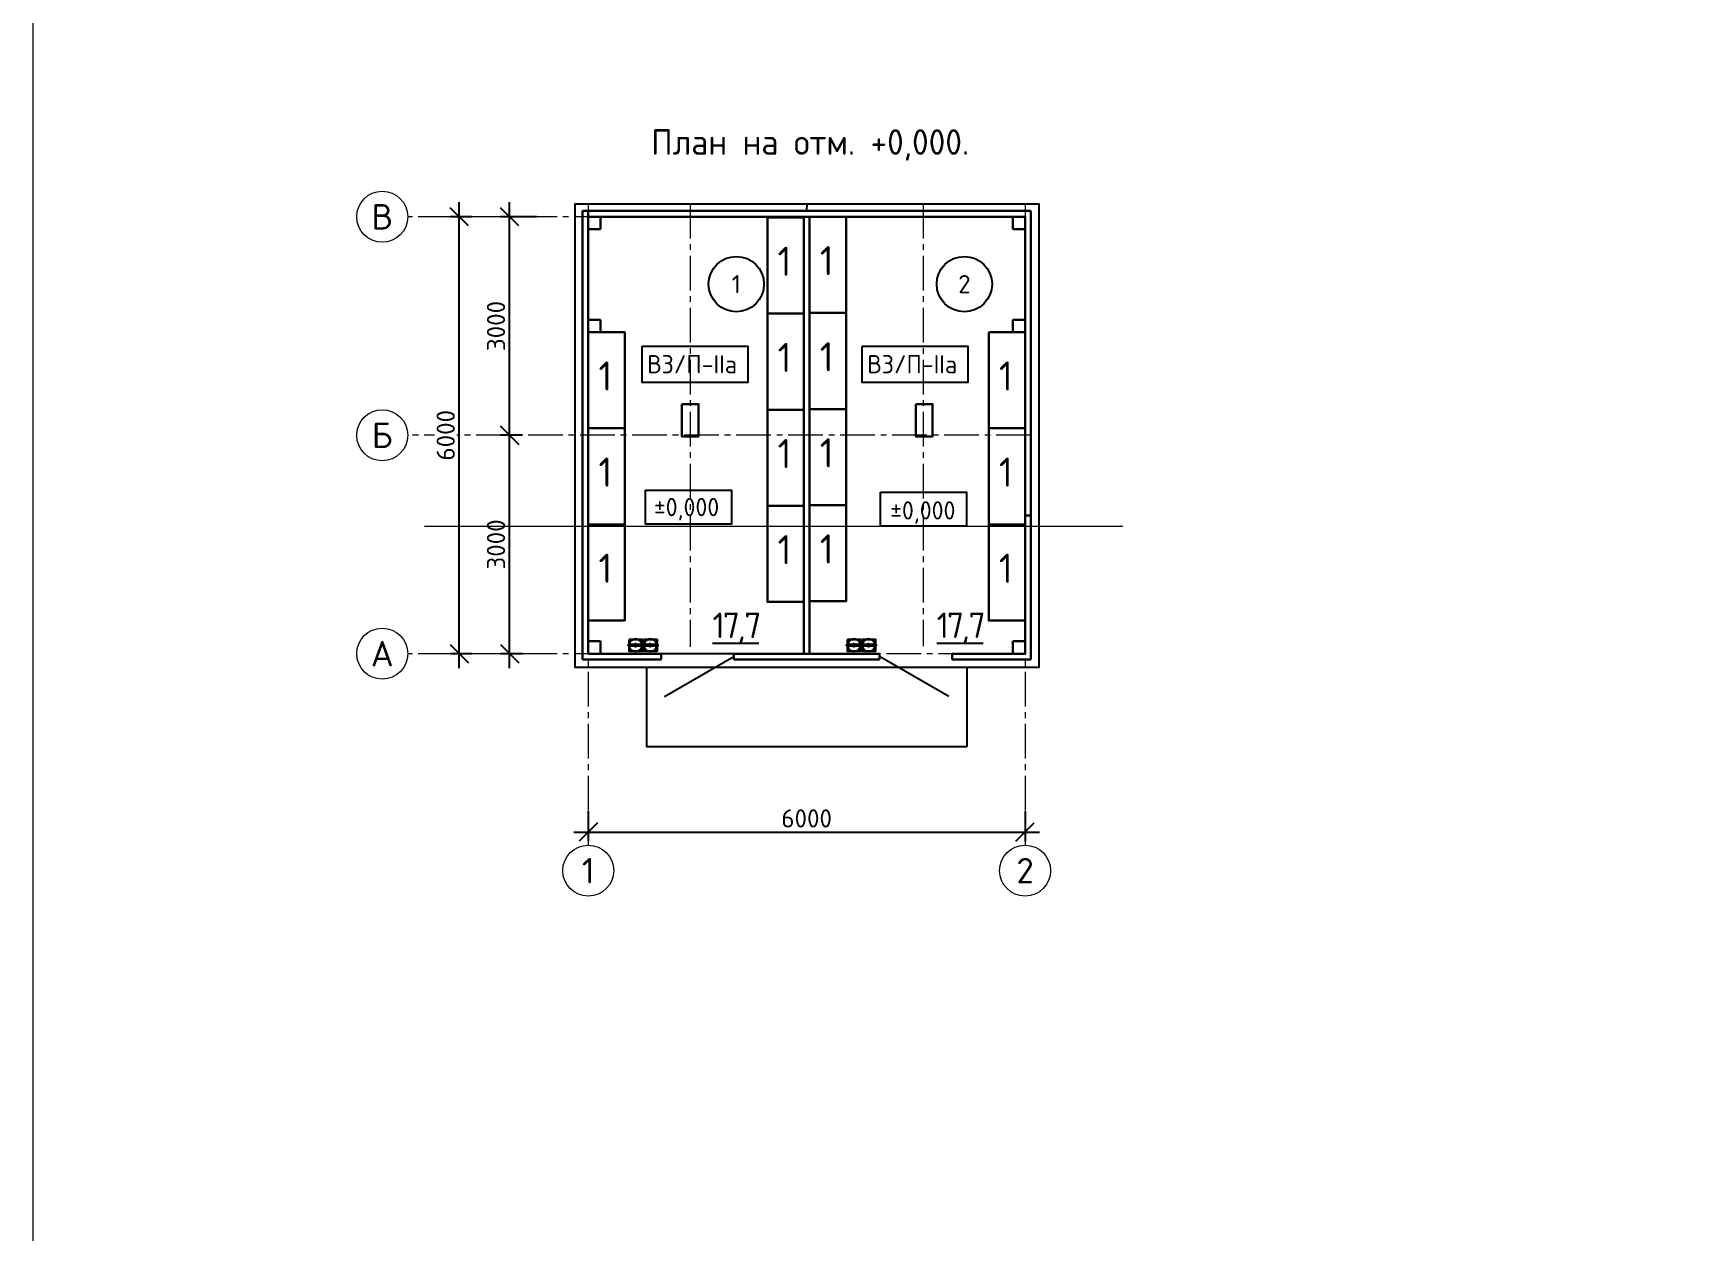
# Model space of a CAD drawing. Header units: millimetres. Extents: x 3795014 to 4300160, y 3869364 to 4016788.
# Drawn here: x 4040424 to 4063284, y 3885809 to 3902253 of the extents above; entities that cross this region are included whole.
import ezdxf
from ezdxf.enums import TextEntityAlignment as Align

# ---------------------------------------------------------------- set-up
doc = ezdxf.new("R2010")
doc.units = ezdxf.units.MM
doc.linetypes.add('осевая2', pattern=[28.575, 19.05, -3.175, 3.175, -3.175])
doc.layers.get('Defpoints').update_dxf_attribs({"color": 3})
for name, color, linetype, lineweight in [('2.1.Планы', 7, 'Continuous', 25), ('выноска', 7, 'Continuous', 18), ('двери', 7, 'Continuous', 25), ('Дополнительная', 7, 'Continuous', 18), ('Констр.', 7, 'Continuous', 30), ('орудование', 7, 'Continuous', 30), ('оси', 7, 'осевая2', 13), ('размеры', 7, 'Continuous', 18), ('текст', 7, 'Continuous', 20)]:
    doc.layers.add(name, color=color, linetype=linetype, lineweight=lineweight)
doc.layers.add('ТХ здание', color=7, linetype='Continuous')
doc.styles.add('GOST-2.304_Type-B', font='GOST Common.ttf')
doc.styles.add('ВНИПИТЕКСТ', font='isocpeui.ttf')
doc.styles.add('ГОСТ 2.304', font='isocpeur.ttf')
doc.dimstyles.new('СПДС$0', dxfattribs={"dimscale": 100, "dimtxt": 2.5, "dimasz": 2.5, "dimexe": 1.25, "dimexo": 0.004, "dimgap": 1, "dimtad": 1, "dimdec": 0, "dimtxsty": 'ВНИПИТЕКСТ', "dimblk": 'OBLIQUE', "dimcen": 0, "dimdle": 1.25, "dimclrd": 256, "dimclre": 256, "dimclrt": 256, "dimadec": 0, "dimazin": 2, "dimtfac": 1, "dimtdec": 0, "dimtmove": 1, "dimatfit": 3, "dimldrblk": 'NONE', "dimfxl": 1, "dimlwd": -1, "dimlwe": -1, "dimarcsym": 0})

# ---------------------------------------------------------------- blocks, each defined once
blk = doc.blocks.new('_Oblique')
at = {"color": 0, "linetype": 'ByBlock', "lineweight": -2}
blk.add_line((-0.5, -0.5), (0.5, 0.5), dxfattribs=at)
blk = doc.blocks.new('*D142')
at = {"layer": 'Defpoints', "color": 0, "lineweight": 20, "transparency": 16777216}
for p in [(4048046, 3891634), (4054046, 3891634), (4054046, 3891284)]:
    blk.add_point(p, dxfattribs=at)
at = {"layer": 'размеры', "color": 0, "lineweight": -2, "transparency": 16777216}
for p, q in [((4048046, 3891572), (4048046, 3891159)), ((4054046, 3891572), (4054046, 3891159)), ((4047846, 3891284), (4054246, 3891284))]:
    blk.add_line(p, q, dxfattribs=at)
at = {"layer": 'размеры', "color": 0, "lineweight": -2, "transparency": 16777216, "xscale": 250, "yscale": 250, "zscale": 250, "rotation": 180}
blk.add_blockref('_Oblique', (4048046, 3891284), dxfattribs=at)
at = {"layer": 'размеры', "color": 0, "lineweight": -2, "transparency": 16777216, "xscale": 250, "yscale": 250, "zscale": 250}
blk.add_blockref('_Oblique', (4054046, 3891284), dxfattribs=at)
at = {"layer": 'размеры', "color": 0, "transparency": 16777216, "insert": (4051046, 3891471), "char_height": 250, "attachment_point": 5, "style": 'ГОСТ 2.304'}
blk.add_mtext('\\A1;6000', dxfattribs=at)
blk = doc.blocks.new('*D143')
at = {"layer": 'Defpoints', "color": 0, "lineweight": 20, "transparency": 16777216}
for p in [(4046966, 3896733), (4047207, 3896733), (4047207, 3893733)]:
    blk.add_point(p, dxfattribs=at)
at = {"layer": 'размеры', "color": 0, "lineweight": -2, "transparency": 16777216}
for p, q in [((4046966, 3893533), (4046966, 3896933)), ((4047145, 3896733), (4046841, 3896733)), ((4047145, 3893733), (4046841, 3893733))]:
    blk.add_line(p, q, dxfattribs=at)
at = {"layer": 'размеры', "color": 0, "lineweight": -2, "transparency": 16777216, "xscale": 250, "yscale": 250, "zscale": 250}
for p, rotation in [((4046966, 3896733), 90), ((4046966, 3893733), 270)]:
    blk.add_blockref('_Oblique', p, dxfattribs=dict(at, rotation=rotation))
at = {"layer": 'размеры', "color": 0, "transparency": 16777216, "insert": (4046779, 3895233), "char_height": 250, "attachment_point": 5, "rotation": 90, "style": 'ГОСТ 2.304'}
blk.add_mtext('\\A1;3000', dxfattribs=at)
blk = doc.blocks.new('*D144')
at = {"layer": 'Defpoints', "color": 0, "lineweight": 20, "transparency": 16777216}
for p in [(4046966, 3899733), (4047399, 3899733), (4047207, 3896733)]:
    blk.add_point(p, dxfattribs=at)
at = {"layer": 'размеры', "color": 0, "lineweight": -2, "transparency": 16777216}
for p, q in [((4046966, 3896533), (4046966, 3899933)), ((4047336, 3899733), (4046841, 3899733)), ((4047145, 3896733), (4046841, 3896733))]:
    blk.add_line(p, q, dxfattribs=at)
at = {"layer": 'размеры', "color": 0, "lineweight": -2, "transparency": 16777216, "xscale": 250, "yscale": 250, "zscale": 250}
for p, rotation in [((4046966, 3899733), 90), ((4046966, 3896733), 270)]:
    blk.add_blockref('_Oblique', p, dxfattribs=dict(at, rotation=rotation))
at = {"layer": 'размеры', "color": 0, "transparency": 16777216, "insert": (4046779, 3898233), "char_height": 250, "attachment_point": 5, "rotation": 90, "style": 'ГОСТ 2.304'}
blk.add_mtext('\\A1;3000', dxfattribs=at)
blk = doc.blocks.new('*D145')
at = {"layer": 'Defpoints', "color": 0, "lineweight": 20, "transparency": 16777216}
for p in [(4046275, 3899733), (4046510, 3899733), (4046510, 3893733)]:
    blk.add_point(p, dxfattribs=at)
at = {"layer": 'размеры', "color": 0, "lineweight": -2, "transparency": 16777216}
for p, q in [((4046275, 3893533), (4046275, 3899933)), ((4046448, 3899733), (4046150, 3899733)), ((4046448, 3893733), (4046150, 3893733))]:
    blk.add_line(p, q, dxfattribs=at)
at = {"layer": 'размеры', "color": 0, "lineweight": -2, "transparency": 16777216, "xscale": 250, "yscale": 250, "zscale": 250}
for p, rotation in [((4046275, 3899733), 90), ((4046275, 3893733), 270)]:
    blk.add_blockref('_Oblique', p, dxfattribs=dict(at, rotation=rotation))
at = {"layer": 'размеры', "color": 0, "transparency": 16777216, "insert": (4046088, 3896733), "char_height": 250, "attachment_point": 5, "rotation": 90, "style": 'ГОСТ 2.304', "bg_fill": 3, "box_fill_scale": 1.1, "bg_fill_color": 9, "bg_fill_true_color": 13158600, "bg_fill_transparency": 0}
blk.add_mtext('\\A1;6000', dxfattribs=at)

msp = doc.modelspace()

# ---------------------------------------------------------------- hatches: boundary and pattern name
at = {"layer": 'орудование', "ltscale": 100}
for points in [[(4048701, 3893839.7), (4048698.6, 3893839.7), (4048696.2, 3893837.3), (4048691.3, 3893839.7), (4048688.9, 3893839.7), (4048686.5, 3893842.1), (4048686.5, 3893844.5), (4048684.1, 3893846.9), (4048684.1, 3893849.3), (4048684.1, 3893851.8), (4048686.5, 3893854.2), (4048686.5, 3893856.6), (4048688.9, 3893859), (4048691.3, 3893859), (4048696.2, 3893861.4), (4048698.6, 3893859), (4048701, 3893859), (4048703.4, 3893856.6), (4048703.4, 3893854.2), (4048705.8, 3893854.2), (4048705.8, 3893851.8), (4048705.8, 3893849.3), (4048705.8, 3893846.9), (4048705.8, 3893844.5), (4048703.4, 3893842.1)], [(4048903.6, 3893839.7), (4048901.2, 3893839.7), (4048898.8, 3893837.3), (4048894, 3893839.7), (4048891.6, 3893839.7), (4048889.2, 3893842.1), (4048889.2, 3893844.5), (4048886.8, 3893846.9), (4048886.8, 3893849.3), (4048886.8, 3893851.8), (4048889.2, 3893854.2), (4048889.2, 3893856.6), (4048891.6, 3893859), (4048894, 3893859), (4048898.8, 3893861.4), (4048901.2, 3893859), (4048903.6, 3893859), (4048906, 3893856.6), (4048906, 3893854.2), (4048908.5, 3893854.2), (4048908.5, 3893851.8), (4048908.5, 3893849.3), (4048908.5, 3893846.9), (4048908.5, 3893844.5), (4048906, 3893842.1)], [(4051701, 3893839.7), (4051698.6, 3893839.7), (4051696.2, 3893837.3), (4051691.4, 3893839.7), (4051689, 3893839.7), (4051686.6, 3893842.1), (4051686.6, 3893844.5), (4051684.2, 3893846.9), (4051684.2, 3893849.3), (4051684.2, 3893851.8), (4051686.6, 3893854.2), (4051686.6, 3893856.6), (4051689, 3893859), (4051691.4, 3893859), (4051696.2, 3893861.4), (4051698.6, 3893859), (4051701, 3893859), (4051703.5, 3893856.6), (4051703.5, 3893854.2), (4051705.9, 3893854.2), (4051705.9, 3893851.8), (4051705.9, 3893849.3), (4051705.9, 3893846.9), (4051705.9, 3893844.5), (4051703.5, 3893842.1)], [(4051903.7, 3893839.7), (4051901.3, 3893839.7), (4051898.9, 3893837.3), (4051894.1, 3893839.7), (4051891.6, 3893839.7), (4051889.2, 3893842.1), (4051889.2, 3893844.5), (4051886.8, 3893846.9), (4051886.8, 3893849.3), (4051886.8, 3893851.8), (4051889.2, 3893854.2), (4051889.2, 3893856.6), (4051891.6, 3893859), (4051894.1, 3893859), (4051898.9, 3893861.4), (4051901.3, 3893859), (4051903.7, 3893859), (4051906.1, 3893856.6), (4051906.1, 3893854.2), (4051908.5, 3893854.2), (4051908.5, 3893851.8), (4051908.5, 3893849.3), (4051908.5, 3893846.9), (4051908.5, 3893844.5), (4051906.1, 3893842.1)]]:
    msp.add_hatch(color=256, dxfattribs=at).paths.add_polyline_path(points)

# ---------------------------------------------------------------- linework, layer by layer
at = {"ltscale": 100}
for p, q in [((4048846.4, 3893543.4), (4048846.4, 3892453.6)), ((4053246.4, 3893543.4), (4053246.4, 3892453.6)), ((4053246.4, 3892453.6), (4048846.4, 3892453.6))]:
    msp.add_line(p, q, dxfattribs=at)
at = {"lineweight": 20, "ltscale": 100}
msp.add_lwpolyline([(4040423.5, 3928475.3), (4134421.7, 3928475.3), (4134421.7, 3869364.2), (4040423.5, 3869364.2)], close=True, dxfattribs=at)
at = {"ltscale": 100}
msp.add_lwpolyline([(4053278.4, 3893543.4), (4047866.4, 3893543.4), (4047866.4, 3899913.4), (4054236.4, 3899913.4), (4054236.4, 3893543.4), (4053278.4, 3893543.4)], dxfattribs=at)
for points in [[(4048784.4, 3897957.8), (4050236.5, 3897957.8), (4050236.5, 3897458.8), (4048784.4, 3897458.8)], [(4051807.8, 3897957.8), (4053259.8, 3897957.8), (4053259.8, 3897458.8), (4051807.8, 3897458.8)], [(4048831.9, 3895979.8), (4050013.5, 3895979.8), (4050013.5, 3895512.8), (4048831.9, 3895512.8)], [(4052061.4, 3895949.3), (4053242.9, 3895949.3), (4053242.9, 3895482.3), (4052061.4, 3895482.3)]]:
    msp.add_lwpolyline(points, close=True, dxfattribs=at)
at = {"layer": '2.1.Планы'}
for centre in [(4050079.3, 3898808.4), (4053212.2, 3898808.4)]:
    msp.add_circle(centre, 380, dxfattribs=at)
at = {"layer": 'двери', "ltscale": 100}
for p, q in [((4049095, 3893143.4), (4050046.4, 3893693.4)), ((4052997.8, 3893143.4), (4052046.4, 3893693.4))]:
    msp.add_line(p, q, dxfattribs=at)
at = {"layer": 'Дополнительная', "ltscale": 100}
for centre in [(4045216.4, 3899733.4), (4045216.4, 3896733.4), (4045216.4, 3893733.4), (4048046.4, 3890753.6), (4054046.4, 3890753.6)]:
    msp.add_circle(centre, 350, dxfattribs=at)
at = {"layer": 'Констр.', "ltscale": 200}
for p, q in [((4047966.4, 3899813.4), (4047966.4, 3893653.4)), ((4047966.4, 3899813.4), (4047966.4, 3893653.4)), ((4047966.4, 3899813.4), (4054126.4, 3899813.4)), ((4048046.4, 3899733.4), (4054046.4, 3899733.4)), ((4048046.4, 3893733.4), (4048046.4, 3899733.4)), ((4051006.4, 3899733.4), (4051006.4, 3893733.4)), ((4051006.4, 3899733.4), (4051006.4, 3893733.4)), ((4051086.4, 3899733.4), (4051086.4, 3893733.4)), ((4053876.4, 3899733.4), (4054046.4, 3899733.4)), ((4054046.4, 3899733.4), (4054046.4, 3899563.4)), ((4054046.4, 3899733.4), (4054046.4, 3893733.4)), ((4054046.4, 3899733.4), (4054046.4, 3893733.4)), ((4054126.4, 3899813.4), (4054126.4, 3893653.4)), ((4048046.4, 3893733.4), (4049046.4, 3893733.4)), ((4049046.4, 3893733.4), (4048046.4, 3893733.4)), ((4049046.4, 3893733.4), (4049046.4, 3893653.4)), ((4050046.4, 3893733.4), (4052046.4, 3893733.4)), ((4052046.4, 3893733.4), (4050046.4, 3893733.4)), ((4050046.4, 3893733.4), (4050046.4, 3893653.4)), ((4052046.4, 3893733.4), (4052046.4, 3893653.4)), ((4053046.4, 3893733.4), (4054046.4, 3893733.4)), ((4053046.4, 3893733.4), (4053046.4, 3893653.4)), ((4054046.4, 3893733.4), (4053046.4, 3893733.4)), ((4047966.4, 3893653.4), (4049046.4, 3893653.4)), ((4050046.4, 3893653.4), (4052046.4, 3893653.4)), ((4053046.4, 3893653.4), (4054126.4, 3893653.4))]:
    msp.add_line(p, q, dxfattribs=at)
at = {"layer": 'Констр.', "ltscale": 100}
for p, q in [((4048046.4, 3893733.4), (4048046.4, 3899813.4)), ((4054046.4, 3899733.4), (4053876.4, 3899733.4)), ((4053876.4, 3899733.4), (4054046.4, 3899733.4)), ((4054046.4, 3899733.4), (4054046.4, 3899563.4)), ((4054046.4, 3899733.4), (4054046.4, 3899563.4)), ((4054046.4, 3899733.4), (4054046.4, 3899563.4)), ((4054046.4, 3895631.7), (4054126.4, 3895631.7)), ((4049046.4, 3893733.4), (4048046.4, 3893733.4)), ((4049046.4, 3893733.4), (4048046.4, 3893733.4)), ((4052046.4, 3893733.4), (4050046.4, 3893733.4)), ((4052046.4, 3893733.4), (4050046.4, 3893733.4)), ((4054046.4, 3893733.4), (4053046.4, 3893733.4)), ((4054046.4, 3893733.4), (4053046.4, 3893733.4))]:
    msp.add_line(p, q, dxfattribs=at)
at = {"layer": 'Констр.', "ltscale": 10}
for p, q in [((4048046.4, 3899733.4), (4048216.4, 3899733.4)), ((4048046.4, 3899563.4), (4048046.4, 3899733.4)), ((4048216.4, 3899733.4), (4048216.4, 3899563.4)), ((4054046.4, 3899733.4), (4053876.4, 3899733.4)), ((4053876.4, 3899733.4), (4053876.4, 3899563.4)), ((4054046.4, 3899563.4), (4054046.4, 3899733.4)), ((4048216.4, 3899563.4), (4048046.4, 3899563.4)), ((4053876.4, 3899563.4), (4054046.4, 3899563.4)), ((4048216.4, 3898318.4), (4048046.4, 3898318.4)), ((4048046.4, 3898318.4), (4048046.4, 3898148.4)), ((4048216.4, 3898148.4), (4048216.4, 3898318.4)), ((4054046.4, 3898318.4), (4053876.4, 3898318.4)), ((4053876.4, 3898318.4), (4053876.4, 3898148.4)), ((4054046.4, 3898148.4), (4054046.4, 3898318.4)), ((4048046.4, 3898148.4), (4048216.4, 3898148.4)), ((4053876.4, 3898148.4), (4054046.4, 3898148.4)), ((4048216.4, 3893903.4), (4048046.4, 3893903.4)), ((4048046.4, 3893903.4), (4048046.4, 3893733.4)), ((4048046.4, 3893733.4), (4048216.4, 3893733.4)), ((4048216.4, 3893733.4), (4048216.4, 3893903.4)), ((4054046.4, 3893903.4), (4053876.4, 3893903.4)), ((4053876.4, 3893903.4), (4053876.4, 3893733.4)), ((4053876.4, 3893733.4), (4054046.4, 3893733.4)), ((4054046.4, 3893733.4), (4054046.4, 3893903.4))]:
    msp.add_line(p, q, dxfattribs=at)
at = {"layer": 'орудование', "ltscale": 100}
for points in [[(4050506.4, 3899723.4), (4051006.4, 3899723.4), (4051006.4, 3898403.4), (4050506.4, 3898403.4)], [(4051086.4, 3899733.4), (4051586.4, 3899733.4), (4051586.4, 3898413.4), (4051086.4, 3898413.4)], [(4050506.4, 3898403.4), (4051006.4, 3898403.4), (4051006.4, 3897083.4), (4050506.4, 3897083.4)], [(4051086.4, 3898413.4), (4051586.4, 3898413.4), (4051586.4, 3897093.4), (4051086.4, 3897093.4)], [(4048046.4, 3898148.4), (4048546.4, 3898148.4), (4048546.4, 3896828.4), (4048046.4, 3896828.4)], [(4053546.4, 3898148.4), (4054046.4, 3898148.4), (4054046.4, 3896828.4), (4053546.4, 3896828.4)], [(4049330.6, 3897162.1), (4049561.8, 3897162.1), (4049561.8, 3896716.6), (4049330.6, 3896716.6)], [(4052543.9, 3897162.1), (4052775, 3897162.1), (4052775, 3896716.6), (4052543.9, 3896716.6)], [(4050506.4, 3897083.4), (4051006.4, 3897083.4), (4051006.4, 3895763.4), (4050506.4, 3895763.4)], [(4051086.4, 3897093.4), (4051586.4, 3897093.4), (4051586.4, 3895773.4), (4051086.4, 3895773.4)], [(4048046.4, 3896828.4), (4048546.4, 3896828.4), (4048546.4, 3895508.4), (4048046.4, 3895508.4)], [(4053546.4, 3896828.4), (4054046.4, 3896828.4), (4054046.4, 3895508.4), (4053546.4, 3895508.4)], [(4050506.4, 3895763.4), (4051006.4, 3895763.4), (4051006.4, 3894443.4), (4050506.4, 3894443.4)], [(4051086.4, 3895773.4), (4051586.4, 3895773.4), (4051586.4, 3894453.4), (4051086.4, 3894453.4)], [(4048046.4, 3895508.4), (4048546.4, 3895508.4), (4048546.4, 3894188.4), (4048046.4, 3894188.4)], [(4053546.4, 3895508.4), (4054046.4, 3895508.4), (4054046.4, 3894188.4), (4053546.4, 3894188.4)], [(4048606.3, 3893929.1), (4048789.6, 3893929.1), (4048789.6, 3893766.5), (4048606.3, 3893766.5)], [(4048808.9, 3893929.1), (4048992.2, 3893929.1), (4048992.2, 3893766.5), (4048808.9, 3893766.5)], [(4051606.3, 3893929.1), (4051789.6, 3893929.1), (4051789.6, 3893766.5), (4051606.3, 3893766.5)], [(4051809, 3893929.1), (4051992.3, 3893929.1), (4051992.3, 3893766.5), (4051809, 3893766.5)]]:
    msp.add_lwpolyline(points, close=True, dxfattribs=at)
for points in [[(4048592.5, 3893854.2), (4048594.9, 3893856.6)], [(4048592.5, 3893851.8), (4048592.5, 3893854.2)], [(4048592.5, 3893849.3), (4048592.5, 3893851.8)], [(4048592.5, 3893846.9), (4048592.5, 3893849.3)], [(4048592.5, 3893844.5), (4048592.5, 3893846.9)], [(4048594.9, 3893842.1), (4048592.5, 3893844.5)], [(4048594.9, 3893856.6), (4048597.3, 3893856.6)], [(4048597.3, 3893842.1), (4048594.9, 3893842.1)], [(4048597.3, 3893856.6), (4048599.7, 3893859)], [(4048599.7, 3893839.7), (4048597.3, 3893842.1)], [(4048599.7, 3893859), (4048602.1, 3893859)], [(4048602.1, 3893839.7), (4048599.7, 3893839.7)], [(4048602.1, 3893859), (4048604.5, 3893859)], [(4048602.1, 3893859), (4048602.1, 3893859)], [(4048602.1, 3893859), (4048602.1, 3893859)], [(4048602.1, 3893839.7), (4048604.5, 3893839.7)], [(4048602.1, 3893839.7), (4048602.1, 3893839.7)], [(4048602.1, 3893839.7), (4048602.1, 3893839.7)], [(4048604.5, 3893859), (4048607, 3893859)], [(4048604.5, 3893839.7), (4048607, 3893839.7)], [(4048607, 3893859), (4048609.4, 3893859)], [(4048607, 3893839.7), (4048609.4, 3893839.7)], [(4048609.4, 3893859), (4048611.8, 3893859)], [(4048609.4, 3893839.7), (4048611.8, 3893839.7)], [(4048611.8, 3893859), (4048616.6, 3893859)], [(4048611.8, 3893839.7), (4048616.6, 3893839.7)], [(4048616.6, 3893859), (4048621.4, 3893859)], [(4048616.6, 3893839.7), (4048621.4, 3893839.7)], [(4048679.3, 3893859), (4048621.4, 3893859)], [(4048621.4, 3893839.7), (4048679.3, 3893839.7)], [(4048679.3, 3893859), (4048686.5, 3893866.2), (4048696.2, 3893868.6), (4048703.4, 3893866.2), (4048710.6, 3893859)], [(4048681.7, 3893861.4), (4048679.3, 3893859)], [(4048710.6, 3893839.7), (4048703.4, 3893832.5), (4048696.2, 3893830.1), (4048686.5, 3893832.5), (4048679.3, 3893839.7)], [(4048679.3, 3893839.7), (4048681.7, 3893837.3)], [(4048686.5, 3893866.2), (4048681.7, 3893861.4)], [(4048681.7, 3893837.3), (4048686.5, 3893832.5)], [(4048684.1, 3893851.8), (4048686.5, 3893854.2)], [(4048686.5, 3893854.2), (4048684.1, 3893851.8)], [(4048684.1, 3893849.3), (4048684.1, 3893851.8)], [(4048684.1, 3893851.8), (4048684.1, 3893849.3)], [(4048684.1, 3893846.9), (4048684.1, 3893849.3)], [(4048684.1, 3893849.3), (4048684.1, 3893846.9)], [(4048686.5, 3893844.5), (4048684.1, 3893846.9)], [(4048684.1, 3893846.9), (4048686.5, 3893844.5)], [(4048691.3, 3893866.2), (4048686.5, 3893866.2)], [(4048686.5, 3893856.6), (4048688.9, 3893859)], [(4048688.9, 3893859), (4048686.5, 3893856.6)], [(4048686.5, 3893854.2), (4048686.5, 3893856.6)], [(4048686.5, 3893854.2), (4048686.5, 3893856.6)], [(4048686.5, 3893854.2), (4048686.5, 3893854.2)], [(4048686.5, 3893854.2), (4048686.5, 3893854.2)], [(4048686.5, 3893842.1), (4048686.5, 3893844.5)], [(4048686.5, 3893844.5), (4048686.5, 3893842.1)], [(4048688.9, 3893839.7), (4048686.5, 3893842.1)], [(4048686.5, 3893842.1), (4048688.9, 3893839.7)], [(4048688.9, 3893859), (4048691.3, 3893859)], [(4048691.3, 3893859), (4048688.9, 3893859)], [(4048691.3, 3893839.7), (4048688.9, 3893839.7)], [(4048688.9, 3893839.7), (4048691.3, 3893839.7)], [(4048696.2, 3893868.6), (4048691.3, 3893866.2)], [(4048691.3, 3893859), (4048696.2, 3893861.4)], [(4048696.2, 3893861.4), (4048691.3, 3893859)], [(4048691.3, 3893859), (4048691.3, 3893859)], [(4048691.3, 3893859), (4048691.3, 3893859)], [(4048696.2, 3893837.3), (4048691.3, 3893839.7)], [(4048691.3, 3893839.7), (4048696.2, 3893837.3)], [(4048701, 3893866.2), (4048696.2, 3893868.6)], [(4048696.2, 3893861.4), (4048698.6, 3893859)], [(4048698.6, 3893859), (4048696.2, 3893861.4)], [(4048698.6, 3893839.7), (4048696.2, 3893837.3)], [(4048696.2, 3893837.3), (4048698.6, 3893839.7)], [(4048698.6, 3893859), (4048701, 3893859)], [(4048701, 3893859), (4048698.6, 3893859)], [(4048701, 3893839.7), (4048698.6, 3893839.7)], [(4048698.6, 3893839.7), (4048701, 3893839.7)], [(4048703.4, 3893866.2), (4048701, 3893866.2)], [(4048701, 3893859), (4048701, 3893859)], [(4048701, 3893859), (4048703.4, 3893856.6)], [(4048701, 3893859), (4048701, 3893859)], [(4048703.4, 3893856.6), (4048701, 3893859)], [(4048703.4, 3893842.1), (4048701, 3893839.7)], [(4048701, 3893839.7), (4048703.4, 3893842.1)], [(4048708.2, 3893861.4), (4048703.4, 3893866.2)], [(4048703.4, 3893856.6), (4048703.4, 3893854.2)], [(4048703.4, 3893854.2), (4048703.4, 3893856.6)], [(4048703.4, 3893854.2), (4048705.8, 3893854.2)], [(4048703.4, 3893854.2), (4048705.8, 3893854.2)], [(4048705.8, 3893844.5), (4048703.4, 3893842.1)], [(4048703.4, 3893842.1), (4048705.8, 3893844.5)], [(4048703.4, 3893832.5), (4048708.2, 3893837.3)], [(4048705.8, 3893854.2), (4048705.8, 3893851.8)], [(4048705.8, 3893851.8), (4048705.8, 3893854.2)], [(4048705.8, 3893851.8), (4048705.8, 3893849.3)], [(4048705.8, 3893849.3), (4048705.8, 3893851.8)], [(4048705.8, 3893849.3), (4048705.8, 3893846.9)], [(4048705.8, 3893846.9), (4048705.8, 3893849.3)], [(4048705.8, 3893846.9), (4048705.8, 3893844.5)], [(4048705.8, 3893844.5), (4048705.8, 3893846.9)], [(4048710.6, 3893859), (4048708.2, 3893861.4)], [(4048708.2, 3893837.3), (4048710.6, 3893839.7)], [(4048768.5, 3893861.4), (4048710.6, 3893859)], [(4048713, 3893854.2), (4048710.6, 3893859)], [(4048710.6, 3893839.7), (4048713, 3893844.5)], [(4048710.6, 3893839.7), (4048768.5, 3893837.3)], [(4048713, 3893849.3), (4048713, 3893854.2)], [(4048713, 3893844.5), (4048713, 3893849.3)], [(4048768.5, 3893861.4), (4048783, 3893861.4)], [(4048785.4, 3893837.3), (4048768.5, 3893837.3)], [(4048783, 3893861.4), (4048795, 3893861.4)], [(4048797.4, 3893837.3), (4048785.4, 3893837.3)], [(4048795, 3893861.4), (4048797.4, 3893861.4)], [(4048795.1, 3893854.2), (4048797.6, 3893856.6)], [(4048795.1, 3893851.8), (4048795.1, 3893854.2)], [(4048795.1, 3893849.3), (4048795.1, 3893851.8)], [(4048795.1, 3893846.9), (4048795.1, 3893849.3)], [(4048795.1, 3893844.5), (4048795.1, 3893846.9)], [(4048797.6, 3893842.1), (4048795.1, 3893844.5)], [(4048797.4, 3893837.3), (4048797.4, 3893861.4)], [(4048797.6, 3893856.6), (4048800, 3893856.6)], [(4048800, 3893842.1), (4048797.6, 3893842.1)], [(4048800, 3893856.6), (4048802.4, 3893859)], [(4048802.4, 3893839.7), (4048800, 3893842.1)], [(4048802.4, 3893859), (4048804.8, 3893859)], [(4048804.8, 3893839.7), (4048802.4, 3893839.7)], [(4048804.8, 3893859), (4048807.2, 3893859)], [(4048804.8, 3893859), (4048804.8, 3893859)], [(4048804.8, 3893859), (4048804.8, 3893859)], [(4048804.8, 3893839.7), (4048807.2, 3893839.7)], [(4048804.8, 3893839.7), (4048804.8, 3893839.7)], [(4048804.8, 3893839.7), (4048804.8, 3893839.7)], [(4048807.2, 3893859), (4048809.6, 3893859)], [(4048807.2, 3893839.7), (4048809.6, 3893839.7)], [(4048809.6, 3893859), (4048812, 3893859)], [(4048809.6, 3893839.7), (4048812, 3893839.7)], [(4048812, 3893859), (4048814.4, 3893859)], [(4048812, 3893839.7), (4048814.4, 3893839.7)], [(4048814.4, 3893859), (4048819.3, 3893859)], [(4048814.4, 3893839.7), (4048819.3, 3893839.7)], [(4048881.9, 3893859), (4048824.1, 3893859)], [(4048824.1, 3893839.7), (4048881.9, 3893839.7)], [(4048881.9, 3893859), (4048889.2, 3893866.2), (4048898.8, 3893868.6), (4048906, 3893866.2), (4048913.3, 3893859)], [(4048884.4, 3893861.4), (4048881.9, 3893859)], [(4048913.3, 3893839.7), (4048906, 3893832.5), (4048898.8, 3893830.1), (4048889.2, 3893832.5), (4048881.9, 3893839.7)], [(4048881.9, 3893839.7), (4048884.4, 3893837.3)], [(4048889.2, 3893866.2), (4048884.4, 3893861.4)], [(4048884.4, 3893837.3), (4048889.2, 3893832.5)], [(4048886.8, 3893851.8), (4048889.2, 3893854.2)], [(4048889.2, 3893854.2), (4048886.8, 3893851.8)], [(4048886.8, 3893849.3), (4048886.8, 3893851.8)], [(4048886.8, 3893851.8), (4048886.8, 3893849.3)], [(4048886.8, 3893846.9), (4048886.8, 3893849.3)], [(4048886.8, 3893849.3), (4048886.8, 3893846.9)], [(4048889.2, 3893844.5), (4048886.8, 3893846.9)], [(4048886.8, 3893846.9), (4048889.2, 3893844.5)], [(4048894, 3893866.2), (4048889.2, 3893866.2)], [(4048889.2, 3893856.6), (4048891.6, 3893859)], [(4048891.6, 3893859), (4048889.2, 3893856.6)], [(4048889.2, 3893854.2), (4048889.2, 3893856.6)], [(4048889.2, 3893854.2), (4048889.2, 3893856.6)], [(4048889.2, 3893854.2), (4048889.2, 3893854.2)], [(4048889.2, 3893854.2), (4048889.2, 3893854.2)], [(4048889.2, 3893842.1), (4048889.2, 3893844.5)], [(4048889.2, 3893844.5), (4048889.2, 3893842.1)], [(4048891.6, 3893839.7), (4048889.2, 3893842.1)], [(4048889.2, 3893842.1), (4048891.6, 3893839.7)], [(4048889.2, 3893832.5), (4048894, 3893832.5)], [(4048891.6, 3893859), (4048894, 3893859)], [(4048894, 3893859), (4048891.6, 3893859)], [(4048894, 3893839.7), (4048891.6, 3893839.7)], [(4048891.6, 3893839.7), (4048894, 3893839.7)], [(4048898.8, 3893868.6), (4048894, 3893866.2)], [(4048894, 3893859), (4048898.8, 3893861.4)], [(4048898.8, 3893861.4), (4048894, 3893859)], [(4048894, 3893859), (4048894, 3893859)], [(4048894, 3893859), (4048894, 3893859)], [(4048898.8, 3893837.3), (4048894, 3893839.7)], [(4048894, 3893839.7), (4048898.8, 3893837.3)], [(4048894, 3893832.5), (4048898.8, 3893830.1)], [(4048903.6, 3893866.2), (4048898.8, 3893868.6)], [(4048898.8, 3893861.4), (4048901.2, 3893859)], [(4048901.2, 3893859), (4048898.8, 3893861.4)], [(4048901.2, 3893839.7), (4048898.8, 3893837.3)], [(4048898.8, 3893837.3), (4048901.2, 3893839.7)], [(4048898.8, 3893830.1), (4048903.6, 3893832.5)], [(4048901.2, 3893859), (4048903.6, 3893859)], [(4048903.6, 3893859), (4048901.2, 3893859)], [(4048903.6, 3893839.7), (4048901.2, 3893839.7)], [(4048901.2, 3893839.7), (4048903.6, 3893839.7)], [(4048906, 3893866.2), (4048903.6, 3893866.2)], [(4048903.6, 3893859), (4048903.6, 3893859)], [(4048903.6, 3893859), (4048906, 3893856.6)], [(4048903.6, 3893859), (4048903.6, 3893859)], [(4048906, 3893856.6), (4048903.6, 3893859)], [(4048906, 3893842.1), (4048903.6, 3893839.7)], [(4048903.6, 3893839.7), (4048906, 3893842.1)], [(4048903.6, 3893832.5), (4048906, 3893832.5)], [(4048910.9, 3893861.4), (4048906, 3893866.2)], [(4048906, 3893856.6), (4048906, 3893854.2)], [(4048906, 3893854.2), (4048906, 3893856.6)], [(4048906, 3893854.2), (4048908.5, 3893854.2)], [(4048906, 3893854.2), (4048908.5, 3893854.2)], [(4048908.5, 3893844.5), (4048906, 3893842.1)], [(4048906, 3893842.1), (4048908.5, 3893844.5)], [(4048906, 3893832.5), (4048910.9, 3893837.3)], [(4048908.5, 3893854.2), (4048908.5, 3893851.8)], [(4048908.5, 3893851.8), (4048908.5, 3893854.2)], [(4048908.5, 3893851.8), (4048908.5, 3893849.3)], [(4048908.5, 3893849.3), (4048908.5, 3893851.8)], [(4048908.5, 3893849.3), (4048908.5, 3893846.9)], [(4048908.5, 3893846.9), (4048908.5, 3893849.3)], [(4048908.5, 3893846.9), (4048908.5, 3893844.5)], [(4048908.5, 3893844.5), (4048908.5, 3893846.9)], [(4048913.3, 3893859), (4048910.9, 3893861.4)], [(4048910.9, 3893837.3), (4048913.3, 3893839.7)], [(4048971.1, 3893861.4), (4048913.3, 3893859)], [(4048915.7, 3893854.2), (4048913.3, 3893859)], [(4048913.3, 3893839.7), (4048915.7, 3893844.5)], [(4048913.3, 3893839.7), (4048971.1, 3893837.3)], [(4048915.7, 3893849.3), (4048915.7, 3893854.2)], [(4048915.7, 3893844.5), (4048915.7, 3893849.3)], [(4048971.1, 3893861.4), (4048985.6, 3893861.4)], [(4048988, 3893837.3), (4048971.1, 3893837.3)], [(4048985.6, 3893861.4), (4048997.7, 3893861.4)], [(4049000.1, 3893837.3), (4048988, 3893837.3)], [(4048997.7, 3893861.4), (4049000.1, 3893861.4)], [(4049000.1, 3893837.3), (4049000.1, 3893861.4)], [(4051592.6, 3893854.2), (4051595, 3893856.6)], [(4051592.6, 3893851.8), (4051592.6, 3893854.2)], [(4051592.6, 3893849.3), (4051592.6, 3893851.8)], [(4051592.6, 3893846.9), (4051592.6, 3893849.3)], [(4051592.6, 3893844.5), (4051592.6, 3893846.9)], [(4051595, 3893842.1), (4051592.6, 3893844.5)], [(4051595, 3893856.6), (4051597.4, 3893856.6)], [(4051597.4, 3893842.1), (4051595, 3893842.1)], [(4051597.4, 3893856.6), (4051599.8, 3893859)], [(4051599.8, 3893839.7), (4051597.4, 3893842.1)], [(4051599.8, 3893859), (4051602.2, 3893859)], [(4051602.2, 3893839.7), (4051599.8, 3893839.7)], [(4051602.2, 3893859), (4051604.6, 3893859)], [(4051602.2, 3893859), (4051602.2, 3893859)], [(4051602.2, 3893859), (4051602.2, 3893859)], [(4051602.2, 3893839.7), (4051604.6, 3893839.7)], [(4051602.2, 3893839.7), (4051602.2, 3893839.7)], [(4051602.2, 3893839.7), (4051602.2, 3893839.7)], [(4051604.6, 3893859), (4051607, 3893859)], [(4051604.6, 3893839.7), (4051607, 3893839.7)], [(4051607, 3893859), (4051609.4, 3893859)], [(4051607, 3893839.7), (4051609.4, 3893839.7)], [(4051609.4, 3893859), (4051611.8, 3893859)], [(4051609.4, 3893839.7), (4051611.8, 3893839.7)], [(4051611.8, 3893859), (4051616.7, 3893859)], [(4051611.8, 3893839.7), (4051616.7, 3893839.7)], [(4051616.7, 3893859), (4051621.5, 3893859)], [(4051616.7, 3893839.7), (4051621.5, 3893839.7)], [(4051679.3, 3893859), (4051621.5, 3893859)], [(4051621.5, 3893839.7), (4051679.3, 3893839.7)], [(4051679.3, 3893859), (4051686.6, 3893866.2), (4051696.2, 3893868.6), (4051703.5, 3893866.2), (4051710.7, 3893859)], [(4051681.8, 3893861.4), (4051679.3, 3893859)], [(4051710.7, 3893839.7), (4051703.5, 3893832.5), (4051696.2, 3893830.1), (4051686.6, 3893832.5), (4051679.3, 3893839.7)], [(4051679.3, 3893839.7), (4051681.8, 3893837.3)], [(4051686.6, 3893866.2), (4051681.8, 3893861.4)], [(4051681.8, 3893837.3), (4051686.6, 3893832.5)], [(4051684.2, 3893851.8), (4051686.6, 3893854.2)], [(4051686.6, 3893854.2), (4051684.2, 3893851.8)], [(4051684.2, 3893849.3), (4051684.2, 3893851.8)], [(4051684.2, 3893851.8), (4051684.2, 3893849.3)], [(4051684.2, 3893846.9), (4051684.2, 3893849.3)], [(4051684.2, 3893849.3), (4051684.2, 3893846.9)], [(4051686.6, 3893844.5), (4051684.2, 3893846.9)], [(4051684.2, 3893846.9), (4051686.6, 3893844.5)], [(4051691.4, 3893866.2), (4051686.6, 3893866.2)], [(4051686.6, 3893856.6), (4051689, 3893859)], [(4051689, 3893859), (4051686.6, 3893856.6)], [(4051686.6, 3893854.2), (4051686.6, 3893856.6)], [(4051686.6, 3893854.2), (4051686.6, 3893856.6)], [(4051686.6, 3893854.2), (4051686.6, 3893854.2)], [(4051686.6, 3893854.2), (4051686.6, 3893854.2)], [(4051686.6, 3893842.1), (4051686.6, 3893844.5)], [(4051686.6, 3893844.5), (4051686.6, 3893842.1)], [(4051689, 3893839.7), (4051686.6, 3893842.1)], [(4051686.6, 3893842.1), (4051689, 3893839.7)], [(4051689, 3893859), (4051691.4, 3893859)], [(4051691.4, 3893859), (4051689, 3893859)], [(4051691.4, 3893839.7), (4051689, 3893839.7)], [(4051689, 3893839.7), (4051691.4, 3893839.7)], [(4051696.2, 3893868.6), (4051691.4, 3893866.2)], [(4051691.4, 3893859), (4051696.2, 3893861.4)], [(4051696.2, 3893861.4), (4051691.4, 3893859)], [(4051691.4, 3893859), (4051691.4, 3893859)], [(4051691.4, 3893859), (4051691.4, 3893859)], [(4051696.2, 3893837.3), (4051691.4, 3893839.7)], [(4051691.4, 3893839.7), (4051696.2, 3893837.3)], [(4051701, 3893866.2), (4051696.2, 3893868.6)], [(4051696.2, 3893861.4), (4051698.6, 3893859)], [(4051698.6, 3893859), (4051696.2, 3893861.4)], [(4051698.6, 3893839.7), (4051696.2, 3893837.3)], [(4051696.2, 3893837.3), (4051698.6, 3893839.7)], [(4051698.6, 3893859), (4051701, 3893859)], [(4051701, 3893859), (4051698.6, 3893859)], [(4051701, 3893839.7), (4051698.6, 3893839.7)], [(4051698.6, 3893839.7), (4051701, 3893839.7)], [(4051703.5, 3893866.2), (4051701, 3893866.2)], [(4051701, 3893859), (4051701, 3893859)], [(4051701, 3893859), (4051703.5, 3893856.6)], [(4051701, 3893859), (4051701, 3893859)], [(4051703.5, 3893856.6), (4051701, 3893859)], [(4051703.5, 3893842.1), (4051701, 3893839.7)], [(4051701, 3893839.7), (4051703.5, 3893842.1)], [(4051708.3, 3893861.4), (4051703.5, 3893866.2)], [(4051703.5, 3893856.6), (4051703.5, 3893854.2)], [(4051703.5, 3893854.2), (4051703.5, 3893856.6)], [(4051703.5, 3893854.2), (4051705.9, 3893854.2)], [(4051703.5, 3893854.2), (4051705.9, 3893854.2)], [(4051705.9, 3893844.5), (4051703.5, 3893842.1)], [(4051703.5, 3893842.1), (4051705.9, 3893844.5)], [(4051703.5, 3893832.5), (4051708.3, 3893837.3)], [(4051705.9, 3893854.2), (4051705.9, 3893851.8)], [(4051705.9, 3893851.8), (4051705.9, 3893854.2)], [(4051705.9, 3893851.8), (4051705.9, 3893849.3)], [(4051705.9, 3893849.3), (4051705.9, 3893851.8)], [(4051705.9, 3893849.3), (4051705.9, 3893846.9)], [(4051705.9, 3893846.9), (4051705.9, 3893849.3)], [(4051705.9, 3893846.9), (4051705.9, 3893844.5)], [(4051705.9, 3893844.5), (4051705.9, 3893846.9)], [(4051710.7, 3893859), (4051708.3, 3893861.4)], [(4051708.3, 3893837.3), (4051710.7, 3893839.7)], [(4051768.6, 3893861.4), (4051710.7, 3893859)], [(4051713.1, 3893854.2), (4051710.7, 3893859)], [(4051710.7, 3893839.7), (4051713.1, 3893844.5)], [(4051710.7, 3893839.7), (4051768.6, 3893837.3)], [(4051713.1, 3893849.3), (4051713.1, 3893854.2)], [(4051713.1, 3893844.5), (4051713.1, 3893849.3)], [(4051768.6, 3893861.4), (4051783, 3893861.4)], [(4051785.4, 3893837.3), (4051768.6, 3893837.3)], [(4051783, 3893861.4), (4051795.1, 3893861.4)], [(4051797.5, 3893837.3), (4051785.4, 3893837.3)], [(4051795.1, 3893861.4), (4051797.5, 3893861.4)], [(4051795.2, 3893854.2), (4051797.6, 3893856.6)], [(4051795.2, 3893851.8), (4051795.2, 3893854.2)], [(4051795.2, 3893849.3), (4051795.2, 3893851.8)], [(4051795.2, 3893846.9), (4051795.2, 3893849.3)], [(4051795.2, 3893844.5), (4051795.2, 3893846.9)], [(4051797.6, 3893842.1), (4051795.2, 3893844.5)], [(4051797.5, 3893837.3), (4051797.5, 3893861.4)], [(4051797.6, 3893856.6), (4051800, 3893856.6)], [(4051800, 3893842.1), (4051797.6, 3893842.1)], [(4051800, 3893856.6), (4051802.4, 3893859)], [(4051802.4, 3893839.7), (4051800, 3893842.1)], [(4051802.4, 3893859), (4051804.8, 3893859)], [(4051804.8, 3893839.7), (4051802.4, 3893839.7)], [(4051804.8, 3893859), (4051807.3, 3893859)], [(4051804.8, 3893859), (4051804.8, 3893859)], [(4051804.8, 3893859), (4051804.8, 3893859)], [(4051804.8, 3893839.7), (4051807.3, 3893839.7)], [(4051804.8, 3893839.7), (4051804.8, 3893839.7)], [(4051804.8, 3893839.7), (4051804.8, 3893839.7)], [(4051807.3, 3893859), (4051809.7, 3893859)], [(4051807.3, 3893839.7), (4051809.7, 3893839.7)], [(4051809.7, 3893859), (4051812.1, 3893859)], [(4051809.7, 3893839.7), (4051812.1, 3893839.7)], [(4051812.1, 3893859), (4051814.5, 3893859)], [(4051812.1, 3893839.7), (4051814.5, 3893839.7)], [(4051814.5, 3893859), (4051819.3, 3893859)], [(4051814.5, 3893839.7), (4051819.3, 3893839.7)], [(4051882, 3893859), (4051824.1, 3893859)], [(4051824.1, 3893839.7), (4051882, 3893839.7)], [(4051882, 3893859), (4051889.2, 3893866.2), (4051898.9, 3893868.6), (4051906.1, 3893866.2), (4051913.3, 3893859)], [(4051884.4, 3893861.4), (4051882, 3893859)], [(4051913.3, 3893839.7), (4051906.1, 3893832.5), (4051898.9, 3893830.1), (4051889.2, 3893832.5), (4051882, 3893839.7)], [(4051882, 3893839.7), (4051884.4, 3893837.3)], [(4051889.2, 3893866.2), (4051884.4, 3893861.4)], [(4051884.4, 3893837.3), (4051889.2, 3893832.5)], [(4051886.8, 3893851.8), (4051889.2, 3893854.2)], [(4051889.2, 3893854.2), (4051886.8, 3893851.8)], [(4051886.8, 3893849.3), (4051886.8, 3893851.8)], [(4051886.8, 3893851.8), (4051886.8, 3893849.3)], [(4051886.8, 3893846.9), (4051886.8, 3893849.3)], [(4051886.8, 3893849.3), (4051886.8, 3893846.9)], [(4051889.2, 3893844.5), (4051886.8, 3893846.9)], [(4051886.8, 3893846.9), (4051889.2, 3893844.5)], [(4051894.1, 3893866.2), (4051889.2, 3893866.2)], [(4051889.2, 3893856.6), (4051891.6, 3893859)], [(4051891.6, 3893859), (4051889.2, 3893856.6)], [(4051889.2, 3893854.2), (4051889.2, 3893856.6)], [(4051889.2, 3893854.2), (4051889.2, 3893856.6)], [(4051889.2, 3893854.2), (4051889.2, 3893854.2)], [(4051889.2, 3893854.2), (4051889.2, 3893854.2)], [(4051889.2, 3893842.1), (4051889.2, 3893844.5)], [(4051889.2, 3893844.5), (4051889.2, 3893842.1)], [(4051891.6, 3893839.7), (4051889.2, 3893842.1)], [(4051889.2, 3893842.1), (4051891.6, 3893839.7)], [(4051889.2, 3893832.5), (4051894.1, 3893832.5)], [(4051891.6, 3893859), (4051894.1, 3893859)], [(4051894.1, 3893859), (4051891.6, 3893859)], [(4051894.1, 3893839.7), (4051891.6, 3893839.7)], [(4051891.6, 3893839.7), (4051894.1, 3893839.7)], [(4051898.9, 3893868.6), (4051894.1, 3893866.2)], [(4051894.1, 3893859), (4051898.9, 3893861.4)], [(4051898.9, 3893861.4), (4051894.1, 3893859)], [(4051894.1, 3893859), (4051894.1, 3893859)], [(4051894.1, 3893859), (4051894.1, 3893859)], [(4051898.9, 3893837.3), (4051894.1, 3893839.7)], [(4051894.1, 3893839.7), (4051898.9, 3893837.3)], [(4051894.1, 3893832.5), (4051898.9, 3893830.1)], [(4051903.7, 3893866.2), (4051898.9, 3893868.6)], [(4051898.9, 3893861.4), (4051901.3, 3893859)], [(4051901.3, 3893859), (4051898.9, 3893861.4)], [(4051901.3, 3893839.7), (4051898.9, 3893837.3)], [(4051898.9, 3893837.3), (4051901.3, 3893839.7)], [(4051898.9, 3893830.1), (4051903.7, 3893832.5)], [(4051901.3, 3893859), (4051903.7, 3893859)], [(4051903.7, 3893859), (4051901.3, 3893859)], [(4051903.7, 3893839.7), (4051901.3, 3893839.7)], [(4051901.3, 3893839.7), (4051903.7, 3893839.7)], [(4051906.1, 3893866.2), (4051903.7, 3893866.2)], [(4051903.7, 3893859), (4051903.7, 3893859)], [(4051903.7, 3893859), (4051906.1, 3893856.6)], [(4051903.7, 3893859), (4051903.7, 3893859)], [(4051906.1, 3893856.6), (4051903.7, 3893859)], [(4051906.1, 3893842.1), (4051903.7, 3893839.7)], [(4051903.7, 3893839.7), (4051906.1, 3893842.1)], [(4051903.7, 3893832.5), (4051906.1, 3893832.5)], [(4051910.9, 3893861.4), (4051906.1, 3893866.2)], [(4051906.1, 3893856.6), (4051906.1, 3893854.2)], [(4051906.1, 3893854.2), (4051906.1, 3893856.6)], [(4051906.1, 3893854.2), (4051908.5, 3893854.2)], [(4051906.1, 3893854.2), (4051908.5, 3893854.2)], [(4051908.5, 3893844.5), (4051906.1, 3893842.1)], [(4051906.1, 3893842.1), (4051908.5, 3893844.5)], [(4051906.1, 3893832.5), (4051910.9, 3893837.3)], [(4051908.5, 3893854.2), (4051908.5, 3893851.8)], [(4051908.5, 3893851.8), (4051908.5, 3893854.2)], [(4051908.5, 3893851.8), (4051908.5, 3893849.3)], [(4051908.5, 3893849.3), (4051908.5, 3893851.8)], [(4051908.5, 3893849.3), (4051908.5, 3893846.9)], [(4051908.5, 3893846.9), (4051908.5, 3893849.3)], [(4051908.5, 3893846.9), (4051908.5, 3893844.5)], [(4051908.5, 3893844.5), (4051908.5, 3893846.9)], [(4051913.3, 3893859), (4051910.9, 3893861.4)], [(4051910.9, 3893837.3), (4051913.3, 3893839.7)], [(4051971.2, 3893861.4), (4051913.3, 3893859)], [(4051915.8, 3893854.2), (4051913.3, 3893859)], [(4051913.3, 3893839.7), (4051915.8, 3893844.5)], [(4051913.3, 3893839.7), (4051971.2, 3893837.3)], [(4051915.8, 3893849.3), (4051915.8, 3893854.2)], [(4051915.8, 3893844.5), (4051915.8, 3893849.3)], [(4051971.2, 3893861.4), (4051985.7, 3893861.4)], [(4051988.1, 3893837.3), (4051971.2, 3893837.3)], [(4051985.7, 3893861.4), (4051997.7, 3893861.4)], [(4052000.1, 3893837.3), (4051988.1, 3893837.3)], [(4051997.7, 3893861.4), (4052000.1, 3893861.4)], [(4052000.1, 3893837.3), (4052000.1, 3893861.4)]]:
    msp.add_lwpolyline(points, dxfattribs=at)
for centre in [(4048694.9, 3893848.4), (4048897.5, 3893848.4), (4051694.9, 3893848.4), (4051897.6, 3893848.4)]:
    msp.add_circle(centre, 87.5, dxfattribs=at)
at = {"layer": 'оси', "ltscale": 25}
for p, q in [((4048046.4, 3899913.4), (4048046.4, 3891103.6)), ((4049446.4, 3899913.4), (4049446.4, 3893825.4)), ((4052646.4, 3899913.4), (4052646.4, 3893836.7)), ((4054046.4, 3899913.4), (4054046.4, 3891103.6)), ((4054046.4, 3899733.4), (4045566.4, 3899733.4)), ((4054126.4, 3896733.4), (4045566.4, 3896733.4)), ((4054046.4, 3893733.4), (4045566.4, 3893733.4))]:
    msp.add_line(p, q, dxfattribs=at)
at = {"layer": 'ТХ здание'}
msp.add_lwpolyline([(4051046.4, 3899813.4), (4051051.4, 3899913.4), (4051051.4, 3899913.4), (4051051.4, 3899913.4)], dxfattribs=at)
msp.add_lwpolyline([(4048046.4, 3899733.4), (4051006.4, 3899733.4), (4051006.4, 3893733.4), (4048046.4, 3893733.4)], close=True, dxfattribs=at)

# ---------------------------------------------------------------- texts
at = {"ltscale": 100, "style": 'GOST-2.304_Type-B'}
for s, height, p in [('План на отм. +0,000.', 350, (4051093.7, 3900760)), ('±0,000', 250, (4049396.2, 3895746.5)), ('±0,000', 250, (4052640.7, 3895700.9))]:
    msp.add_text(s, height=height, dxfattribs=at).set_placement(p, align=Align.MIDDLE_CENTER)
for s, height, p in [('1', 400, (4050646.1, 3898921.6)), ('1', 400, (4051226.1, 3898931.6)), ('В3/П-IIа', 250, (4048854.6, 3897583.4)), ('1', 400, (4050646.1, 3897601.6)), ('1', 400, (4051226.1, 3897611.6)), ('В3/П-IIа', 250, (4051877.9, 3897583.4)), ('1', 400, (4048186.1, 3897346.6)), ('1', 400, (4053686.1, 3897346.6)), ('1', 400, (4050646.1, 3896281.6)), ('1', 400, (4051226.1, 3896291.6)), ('1', 400, (4048186.1, 3896026.6)), ('1', 400, (4053686.1, 3896026.6)), ('1', 400, (4050646.1, 3894961.6)), ('1', 400, (4051226.1, 3894971.6)), ('1', 400, (4048186.1, 3894706.6)), ('1', 400, (4053686.1, 3894706.6))]:
    msp.add_text(s, height=height, dxfattribs=at).set_placement(p)
at = {"ltscale": 100, "char_height": 350, "width": 920.88, "attachment_point": 1, "style": 'GOST-2.304_Type-B'}
for insert in [(4049752.5, 3894298.3), (4052832.2, 3894298.3)]:
    msp.add_mtext('{\\T0.8;\\L17,7}', dxfattribs=dict(at, insert=insert))
at = {"layer": 'текст', "style": 'ГОСТ 2.304'}
for s, p in [('В', (4045216.4, 3899733.4)), ('Б', (4045216.4, 3896733.4)), ('А', (4045216.4, 3893733.4)), ('1', (4048046.4, 3890753.6)), ('2', (4054046.4, 3890753.6))]:
    msp.add_text(s, height=350, dxfattribs=at).set_placement(p, align=Align.MIDDLE_CENTER)
for s, p in [('1', (4050079.3, 3898808.4)), ('2', (4053212.2, 3898808.4))]:
    msp.add_text(s, height=250, dxfattribs=at).set_placement(p, align=Align.MIDDLE)

# ---------------------------------------------------------------- dimensions: what is measured, and where the dimension line sits
at = {"layer": 'размеры'}
for base, p1, p2, picture, middle in [((4046966.4, 3899733.4), (4047207.4, 3896733.4), (4047398.8, 3899733.4), '*D144', (4046778.9, 3898233.4)), ((4046966.4, 3896733.4), (4047207.4, 3893733.4), (4047207.4, 3896733.4), '*D143', (4046778.9, 3895233.4))]:
    dim = msp.add_linear_dim(base=base, p1=p1, p2=p2, angle=90, dimstyle='СПДС$0', override={"dimscale": 100, "dimexo": 0.625, "dimgap": 0.625, "dimrnd": 0.001, "dimtxsty": 'ГОСТ 2.304', "dimcen": 2.5, "dimdle": 2, "dimclrd": 0, "dimclre": 0, "dimclrt": 0, "dimtfac": 0.75, "dimtolj": 1, "dimlwd": -2, "dimlwe": -2, "dimarcsym": 1}, dxfattribs=at)
    dim.commit()
    dim.dimension.update_dxf_attribs({"geometry": picture, "text_midpoint": middle})
dim = msp.add_linear_dim(base=(4054046.4, 3891283.7), p1=(4048046.4, 3891634.5), p2=(4054046.4, 3891634.5), dimstyle='СПДС$0', override={"dimscale": 100, "dimexo": 0.625, "dimgap": 0.625, "dimrnd": 0.001, "dimtxsty": 'ГОСТ 2.304', "dimcen": 2.5, "dimdle": 2, "dimclrd": 0, "dimclre": 0, "dimclrt": 0, "dimtfac": 0.75, "dimtolj": 1, "dimlwd": -2, "dimlwe": -2, "dimarcsym": 1}, dxfattribs=at)
dim.commit()
dim.dimension.update_dxf_attribs({"geometry": '*D142', "text_midpoint": (4051046.4, 3891471.2)})

# ---------------------------------------------------------------- next in the draw order: dimensions: what is measured, and where the dimension line sits
dim = msp.add_linear_dim(base=(4046275.5, 3899733.4), p1=(4046510.3, 3893733.4), p2=(4046510.3, 3899733.4), angle=90, dimstyle='СПДС$0', override={"dimscale": 100, "dimexo": 0.625, "dimgap": 0.625, "dimrnd": 0.001, "dimtxsty": 'ГОСТ 2.304', "dimcen": 2.5, "dimdle": 2, "dimclrd": 0, "dimclre": 0, "dimclrt": 0, "dimtfac": 0.75, "dimtfill": 1, "dimtolj": 1, "dimlwd": -2, "dimlwe": -2, "dimarcsym": 1}, dxfattribs=at)
dim.commit()
dim.dimension.update_dxf_attribs({"geometry": '*D145', "text_midpoint": (4046088, 3896733.4)})

# ---------------------------------------------------------------- next in the draw order: linework, layer by layer
at = {"layer": 'выноска', "lineweight": 20}
msp.add_lwpolyline([(4045798.2, 3895485.6), (4055388, 3895485.6)], dxfattribs=at)

doc.saveas('drawing.dxf')
